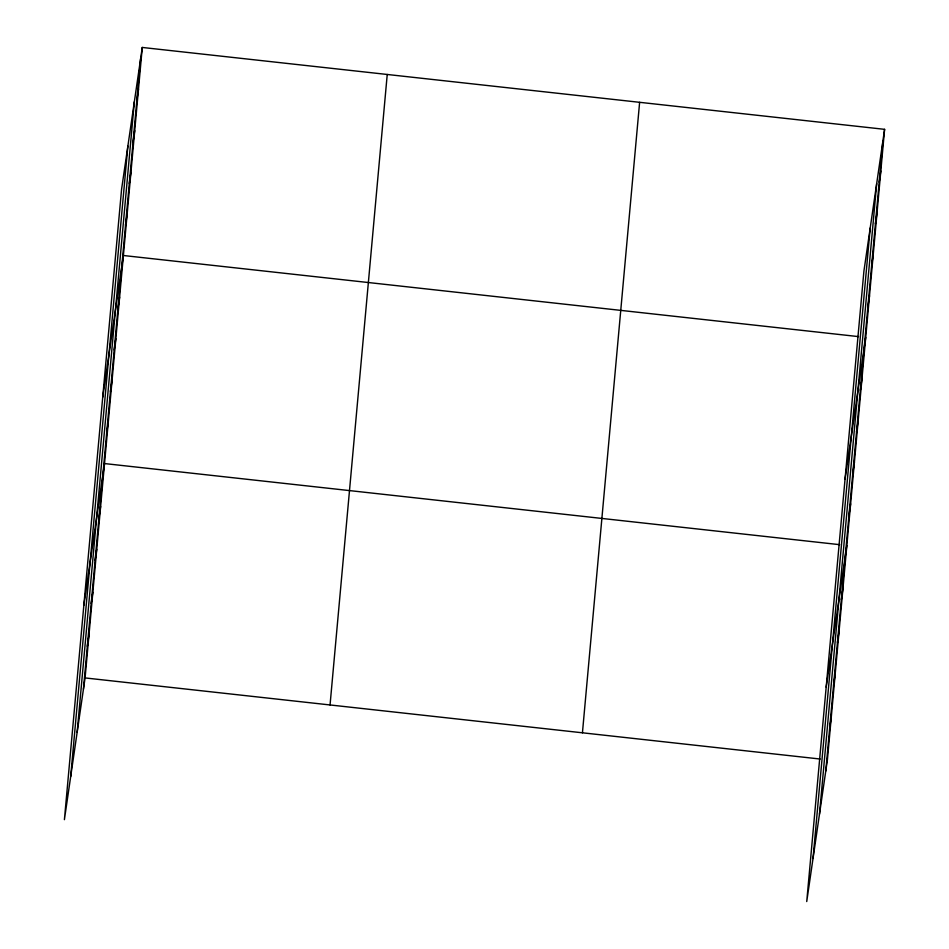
<?xml version="1.0" encoding="UTF-8"?>
<svg xmlns="http://www.w3.org/2000/svg" width="949" height="949" viewBox="0 0 949 949"><rect width="100%" height="100%" fill="white"/><g stroke="black" fill="none" stroke-linecap="round" stroke-linejoin="round"><path stroke-width="1.42" d="M70.677 776.602L127.866 146.122M77.154 732.237L134.343 101.757M83.429 689.176L140.618 58.696M142.267 47.45L121.591 189.171L64.402 819.663L85.078 677.93L142.267 47.45L884.598 129.337L827.409 759.829L806.733 901.55L863.922 271.07L884.598 129.337M330.05 704.953L387.239 74.473M582.437 732.794L639.626 102.314M813.02 858.489L870.209 228.009M819.485 814.123L876.686 183.643M825.772 771.062L882.961 140.582M136.846 100.297L138.483 89.064M133.074 141.911L134.711 130.677M129.301 183.525L130.938 172.291M125.529 225.138L127.166 213.893M102.717 397.24L123.394 255.506L858.525 336.61M117.973 308.366L119.621 297.12M114.2 349.979L115.837 338.734M110.428 391.581L112.065 380.347M106.656 433.195L108.293 421.961M83.844 605.296L104.52 463.563L839.651 544.667M98.993 517.679L100.63 506.446M95.102 560.551L96.739 549.317M91.211 603.434L92.848 592.188M87.32 646.305L88.957 635.059M879.189 182.196L880.826 170.95M875.417 223.81L877.054 212.564M871.645 265.423L873.282 254.178M867.861 307.025L869.509 295.791M845.049 479.126L865.725 337.405M860.316 390.253L861.953 379.007M856.544 431.866L858.181 420.621M852.771 473.48L854.408 462.234M848.987 515.093L850.636 503.848M826.176 687.183L846.852 545.461M841.324 599.578L842.973 588.333M837.445 642.449L839.082 631.204M833.554 685.32L835.191 674.075M829.663 728.191L831.3 716.946M85.078 677.93L820.209 759.034"/></g></svg>
